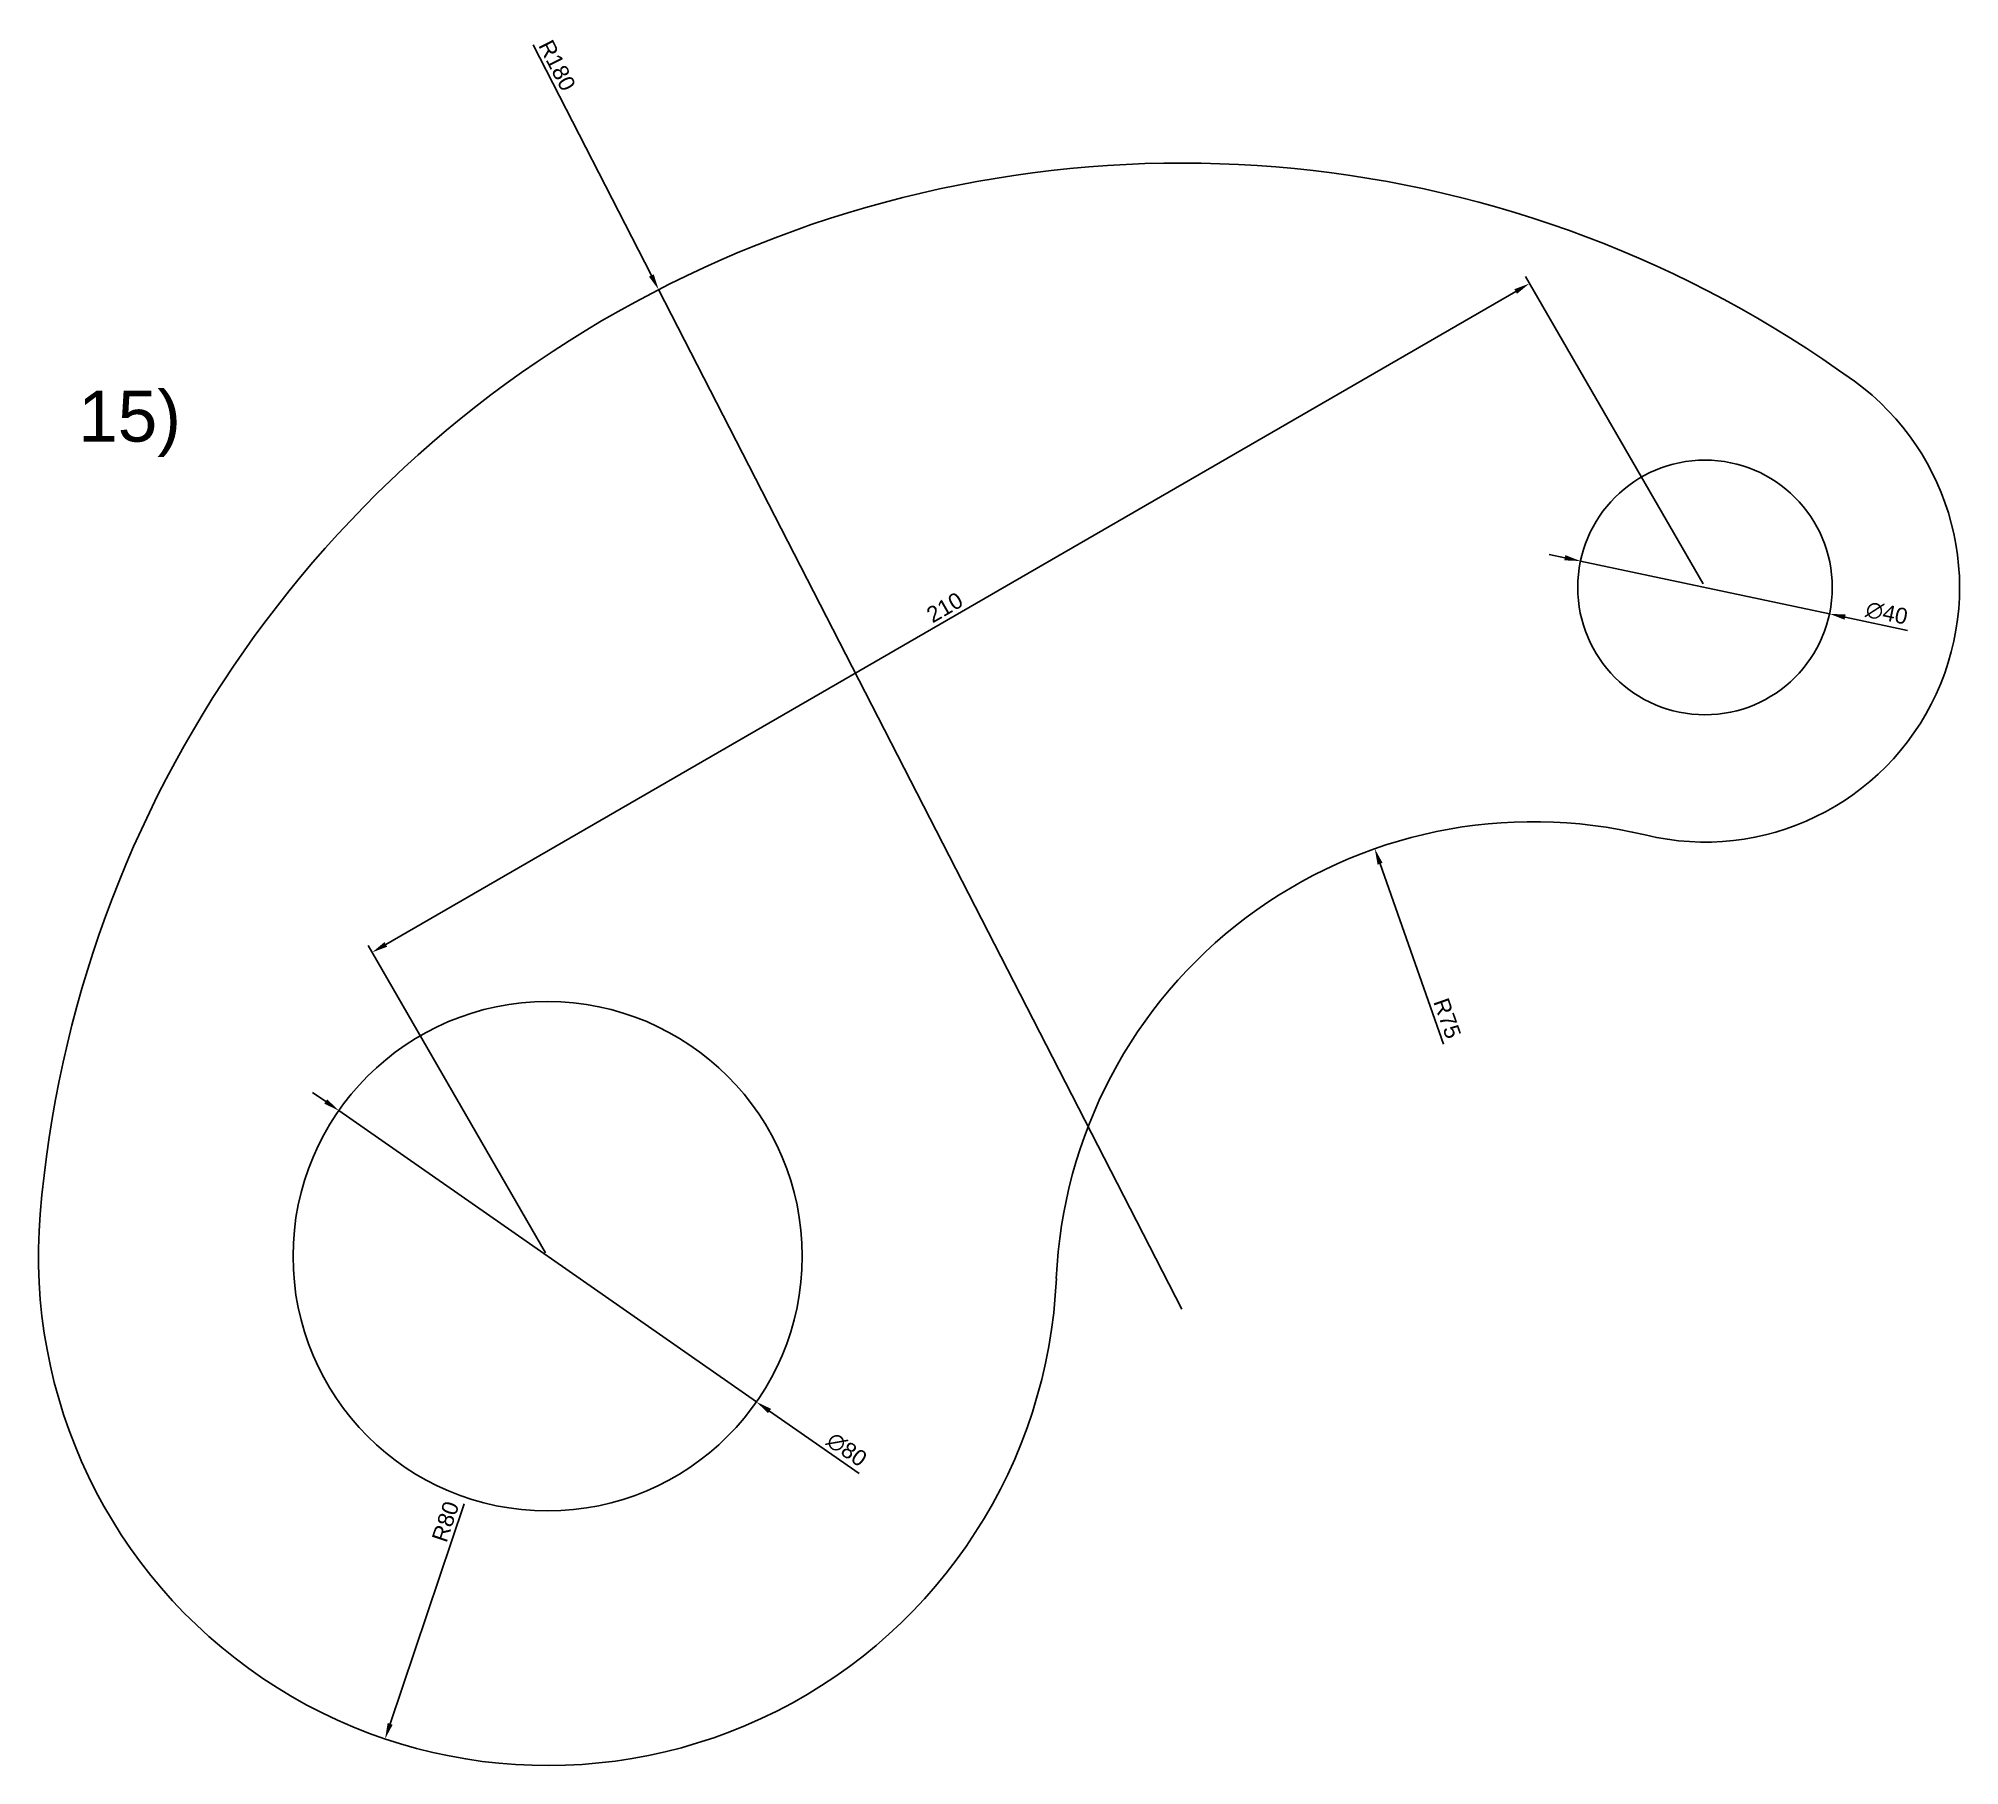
# Model space of a CAD drawing. Header units: millimetres. Extents: x 2387 to 2689, y 1720 to 1992.
import ezdxf

# ---------------------------------------------------------------- set-up
doc = ezdxf.new("R2010")
doc.units = ezdxf.units.MM
doc.styles.get("Standard").update_dxf_attribs({"font": 'arial.ttf'})
doc.dimstyles.new('ISO-25', dxfattribs={"dimtxt": 2.5, "dimasz": 2.5, "dimexe": 1.25, "dimexo": 0.625, "dimtad": 1, "dimtxsty": 'Standard', "dimcen": 2.5, "dimadec": 0, "dimazin": 0, "dimtfac": 1, "dimtmove": 0, "dimatfit": 3, "dimfxl": 1, "dimarcsym": 0})

# ---------------------------------------------------------------- blocks, each defined once
blk = doc.blocks.new('*D1')
at = {"color": 0, "lineweight": -2, "transparency": 16777216}
for p, q in [((2648.76, 1905.84), (2620.86, 1954.11)), ((2441.82, 1849.22), (2619.33, 1951.78)), ((2466.92, 1800.78), (2439.03, 1849.06))]:
    blk.add_line(p, q, dxfattribs=at)
at = {"color": 0, "transparency": 16777216}
for points in [[(2619.12, 1952.14), (2619.53, 1951.42), (2621.49, 1953.03)], [(2441.61, 1849.59), (2442.03, 1848.86), (2439.66, 1847.97)]]:
    blk.add_solid(points, dxfattribs=at)
at = {"layer": 'Defpoints', "color": 0, "transparency": 16777216}
for p in [(2621.49, 1953.03), (2649.07, 1905.3), (2467.23, 1800.24)]:
    blk.add_point(p, dxfattribs=at)
at = {"color": 0, "transparency": 16777216, "insert": (2529.62, 1902.15), "char_height": 2.5, "attachment_point": 5, "rotation": 30.0173}
blk.add_mtext('210', dxfattribs=at)
blk = doc.blocks.new('*D2')
at = {"color": 0, "lineweight": -2, "transparency": 16777216}
for p, q in [((2432.37, 1824.55), (2430.32, 1825.98)), ((2434.42, 1823.12), (2500.05, 1777.36)), ((2516.2, 1766.1), (2502.1, 1775.93))]:
    blk.add_line(p, q, dxfattribs=at)
at = {"color": 0, "transparency": 16777216}
for points in [[(2432.61, 1824.89), (2432.13, 1824.21), (2434.42, 1823.12)], [(2502.34, 1776.27), (2501.86, 1775.59), (2500.05, 1777.36)]]:
    blk.add_solid(points, dxfattribs=at)
at = {"layer": 'Defpoints', "color": 0, "transparency": 16777216}
for p in [(2434.42, 1823.12), (2500.05, 1777.36)]:
    blk.add_point(p, dxfattribs=at)
at = {"color": 0, "transparency": 16777216, "insert": (2514.23, 1769.87), "char_height": 2.5, "attachment_point": 5, "rotation": 325.1132}
blk.add_mtext('∅80', dxfattribs=at)
blk = doc.blocks.new('*D3')
at = {"color": 0, "lineweight": -2, "transparency": 16777216}
blk.add_line((2454.14, 1761.36), (2442.5, 1726.79), dxfattribs=at)
at = {"color": 0, "transparency": 16777216}
blk.add_solid([(2442.1, 1726.93), (2442.89, 1726.66), (2441.7, 1724.43)], dxfattribs=at)
at = {"layer": 'Defpoints', "color": 0, "transparency": 16777216}
for p in [(2467.23, 1800.24), (2441.7, 1724.43)]:
    blk.add_point(p, dxfattribs=at)
at = {"color": 0, "transparency": 16777216, "insert": (2451.19, 1758.55), "char_height": 2.5, "attachment_point": 5, "rotation": 71.3852}
blk.add_mtext('R80', dxfattribs=at)
blk = doc.blocks.new('*D4')
at = {"color": 0, "lineweight": -2, "transparency": 16777216}
blk.add_line((2607.99, 1833.56), (2598.02, 1861.89), dxfattribs=at)
at = {"color": 0, "transparency": 16777216}
blk.add_solid([(2598.41, 1862.03), (2597.63, 1861.75), (2597.19, 1864.25)], dxfattribs=at)
at = {"layer": 'Defpoints', "color": 0, "transparency": 16777216}
for p in [(2597.19, 1864.25), (2622.09, 1793.5)]:
    blk.add_point(p, dxfattribs=at)
at = {"color": 0, "transparency": 16777216, "insert": (2608.58, 1837.61), "char_height": 2.5, "attachment_point": 5, "rotation": 289.3896}
blk.add_mtext('R75', dxfattribs=at)
blk = doc.blocks.new('*D6')
at = {"color": 0, "lineweight": -2, "transparency": 16777216}
for p, q in [((2627.06, 1909.96), (2624.61, 1910.48)), ((2629.5, 1909.44), (2668.63, 1901.15)), ((2680.9, 1898.55), (2671.08, 1900.63))]:
    blk.add_line(p, q, dxfattribs=at)
at = {"color": 0, "transparency": 16777216}
for points in [[(2627.14, 1910.37), (2626.97, 1909.55), (2629.5, 1909.44)], [(2671.17, 1901.04), (2670.99, 1900.23), (2668.63, 1901.15)]]:
    blk.add_solid(points, dxfattribs=at)
at = {"layer": 'Defpoints', "color": 0, "transparency": 16777216}
for p in [(2629.5, 1909.44), (2668.63, 1901.15)]:
    blk.add_point(p, dxfattribs=at)
at = {"color": 0, "transparency": 16777216, "insert": (2677.62, 1901.26), "char_height": 2.5, "attachment_point": 5, "rotation": 348.0407}
blk.add_mtext('∅40', dxfattribs=at)
blk = doc.blocks.new('*D7')
at = {"color": 0, "lineweight": -2, "transparency": 16777216}
for p, q in [((2464.94, 1990.5), (2483.53, 1954.3)), ((2566.89, 1791.95), (2484.67, 1952.08))]:
    blk.add_line(p, q, dxfattribs=at)
at = {"color": 0, "transparency": 16777216}
blk.add_solid([(2483.9, 1954.49), (2483.16, 1954.11), (2484.67, 1952.08)], dxfattribs=at)
at = {"layer": 'Defpoints', "color": 0, "transparency": 16777216}
for p in [(2484.67, 1952.08), (2566.89, 1791.95)]:
    blk.add_point(p, dxfattribs=at)
at = {"color": 0, "transparency": 16777216, "insert": (2468.73, 1987.29), "char_height": 2.5, "attachment_point": 5, "rotation": 297.1794}
blk.add_mtext('R180', dxfattribs=at)

msp = doc.modelspace()

# ---------------------------------------------------------------- linework, layer by layer
for centre, radius in [((2649.068, 1905.295), 20), ((2467.235, 1800.24), 40)]:
    msp.add_circle(centre, radius)
for centre, radius, start, end in [((2566.891, 1791.951), 180, 54.05673, 175.24536), ((2649.068, 1905.295), 40, 256.43142, 54.05673), ((2622.088, 1793.505), 75, 76.43142, 177.50947), ((2467.235, 1800.24), 80, 175.24536, 357.50947)]:
    msp.add_arc(centre, radius, start, end)

# ---------------------------------------------------------------- texts
at = {"insert": (2393.48, 1936.198), "char_height": 8, "attachment_point": 1}
msp.add_mtext_dynamic_manual_height_columns('15)', width=127.49464, gutter_width=12.5, heights=[0], dxfattribs=at)

# ---------------------------------------------------------------- dimensions: what is measured, and where the dimension line sits
for center, mpoint, picture, middle in [((2566.891, 1791.951), (2484.67, 1952.076), '*D7', (2467.035, 1986.422)), ((2622.088, 1793.505), (2597.189, 1864.251), '*D4', (2606.788, 1836.977)), ((2467.235, 1800.24), (2441.698, 1724.425), '*D3', (2452.987, 1757.941))]:
    dim = msp.add_radius_dim(center=center, mpoint=mpoint, dimstyle='ISO-25')
    dim.commit()
    dim.dimension.update_dxf_attribs({"geometry": picture, "text_midpoint": middle, "dimtype": 164})
dim = msp.add_aligned_dim(p1=(2467.235, 1800.24), p2=(2649.068, 1905.295), distance=55.128, dimstyle='ISO-25')
dim.commit()
dim.dimension.update_dxf_attribs({"geometry": '*D1', "text_midpoint": (2529.622, 1902.148)})
dim = msp.add_diameter_dim_2p(p1=(2629.502, 1909.439), p2=(2668.634, 1901.151), dimstyle='ISO-25')
dim.commit()
dim.dimension.update_dxf_attribs({"geometry": '*D6', "text_midpoint": (2677.215, 1899.333)})
dim = msp.add_diameter_dim_2p(p1=(2434.423, 1823.118), p2=(2500.046, 1777.362), dimstyle='ISO-25')
dim.commit()
dim.dimension.update_dxf_attribs({"geometry": '*D2', "text_midpoint": (2513.105, 1768.256), "dimtype": 163})

doc.saveas('drawing.dxf')
